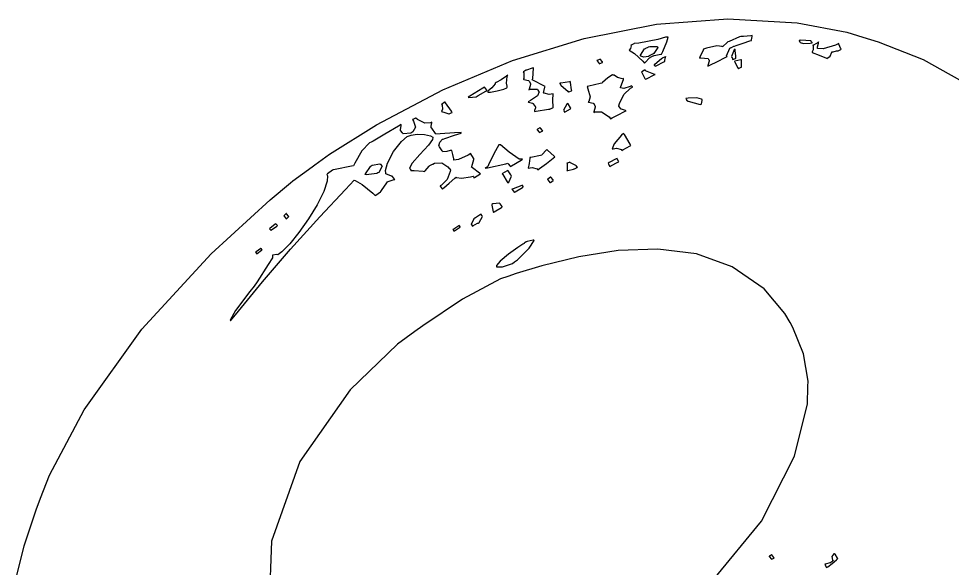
# Model space of a CAD drawing. Extents: x 46 to 308, y 59 to 295.
# Drawn here: x 98.56 to 139.3, y 239.08 to 263.06 of the extents above; entities that cross this region are included whole.
import ezdxf

# ---------------------------------------------------------------- set-up
doc = ezdxf.new("R2010")
doc.units = 0
doc.header["$MEASUREMENT"] = 0

msp = doc.modelspace()

# ---------------------------------------------------------------- linework, layer by layer
at = {"color": 7}
for points in [[(98.2391, 237.771), (98.8081, 240.061), (99.3207, 241.633), (99.5193, 242.146), (99.9049, 243.141), (101.419, 245.988), (103.937, 249.516), (106.969, 252.798), (109.53, 255.159), (110.419, 255.904), (110.419, 255.904), (110.524, 255.984), (110.949, 256.293), (111.372, 256.603), (111.478, 256.682), (112.13, 257.15), (114.176, 258.436), (117.075, 259.964), (120.115, 261.231), (123.238, 262.194), (126.385, 262.818), (129.5, 263.062), (132.523, 262.887), (134.698, 262.475), (135.396, 262.254), (136.065, 262.05), (138.027, 261.284), (140.472, 259.91)], [(128.889, 238.606), (130.977, 241.137), (132.417, 243.979), (132.978, 246.253), (132.997, 247.015), (133.005, 247.245), (132.807, 248.436), (132.344, 249.592), (132.221, 249.803), (131.993, 250.201), (131.083, 251.267), (129.697, 252.24), (128.13, 252.796), (126.449, 253.004), (124.719, 252.939), (123.008, 252.67), (121.382, 252.272), (120.274, 251.936), (119.908, 251.813), (119.59, 251.708), (117.92, 250.826), (116.195, 249.662), (115.852, 249.414), (115.084, 248.863), (113.027, 246.869), (110.824, 243.735), (109.601, 240.257), (109.499, 237.526)]]:
    msp.add_lwpolyline(points, dxfattribs=at)
for points in [[(128.447, 261.725), (128.429, 261.691), (128.287, 261.382), (128.271, 261.338), (128.323, 261.356), (128.64, 261.33), (128.658, 261.302), (128.658, 261.286), (128.694, 261.246), (128.694, 261.232), (128.684, 261.206), (128.632, 261.013), (128.623, 260.985), (128.712, 261.029), (129.046, 261.197), (129.381, 261.364), (129.469, 261.408), (129.451, 261.444), (129.592, 261.771), (129.646, 261.797), (129.662, 261.807), (129.769, 261.859), (129.786, 261.867), (129.865, 261.895), (130.169, 261.991), (130.456, 262.088), (130.528, 262.114), (130.536, 262.141), (130.564, 262.281), (130.564, 262.326), (130.51, 262.318), (130.179, 262.29), (130.069, 262.29), (130.015, 262.264), (129.558, 262.071), (129.505, 262.044), (129.478, 262.027), (129.284, 261.849), (129.257, 261.831), (129.248, 261.849), (129.023, 261.872), (128.57, 261.769), (128.447, 261.725)], [(125.272, 261.902), (125.287, 261.878), (125.262, 261.757), (125.2, 261.691), (125.2, 261.691), (125.2, 261.691), (125.429, 261.541), (125.8, 261.214), (125.871, 261.126), (125.898, 261.153), (126.091, 261.346), (126.118, 261.372), (126.126, 261.382), (126.241, 261.436), (126.258, 261.444), (126.293, 261.454), (126.576, 261.506), (126.611, 261.515), (126.664, 261.63), (126.846, 262.057), (126.894, 262.254), (126.894, 262.254), (126.781, 262.254), (126.445, 262.154), (125.615, 262), (125.413, 261.973), (125.403, 261.965), (125.288, 261.911), (125.272, 261.902)], [(132.608, 262.114), (132.608, 262.097), (132.644, 262.057), (132.644, 262.044), (132.653, 262.027), (132.803, 261.973), (133.094, 261.991), (133.174, 262.008), (133.174, 262.026), (133.138, 262.066), (133.138, 262.078), (133.128, 262.088), (132.687, 262.123), (132.608, 262.114)], [(133.21, 261.902), (133.226, 261.867), (133.218, 261.709), (133.174, 261.621), (133.174, 261.621), (133.174, 261.582), (133.49, 261.466), (133.809, 261.338), (133.809, 261.338), (133.826, 261.33), (133.967, 261.426), (134.038, 261.594), (134.02, 261.621), (134.09, 261.621), (134.249, 261.655), (134.302, 261.655), (134.319, 261.665), (134.434, 261.717), (134.444, 261.725), (134.434, 261.753), (134.346, 261.947), (134.338, 261.973), (134.196, 261.911), (133.667, 261.749), (133.42, 261.758), (133.42, 261.761), (133.42, 261.833), (133.456, 261.991), (133.456, 262.044), (133.438, 262.027), (133.244, 261.911), (133.21, 261.902)], [(125.906, 261.761), (125.924, 261.771), (126.03, 261.823), (126.048, 261.831), (126.1, 261.849), (126.417, 261.849), (126.435, 261.831), (126.453, 261.805), (126.276, 261.542), (126.224, 261.515), (126.214, 261.506), (126.1, 261.454), (126.082, 261.444), (126.038, 261.418), (125.834, 261.378), (125.703, 261.426), (125.695, 261.444), (125.685, 261.47), (125.87, 261.745), (125.906, 261.761)], [(129.682, 261.372), (129.69, 261.364), (129.716, 261.293), (129.716, 261.268), (129.725, 261.277), (129.84, 261.33), (129.858, 261.338), (129.858, 261.436), (129.822, 261.654), (129.822, 261.725), (129.778, 261.709), (129.664, 261.408), (129.682, 261.372)], [(123.789, 261.232), (123.797, 261.215), (123.886, 261.101), (123.895, 261.092), (123.912, 261.101), (124.027, 261.153), (124.037, 261.162), (124.027, 261.18), (123.939, 261.294), (123.931, 261.302), (123.931, 261.302), (123.807, 261.241), (123.789, 261.232)], [(126.294, 261.056), (126.294, 261.039), (126.33, 260.999), (126.33, 260.985), (126.375, 261.003), (126.709, 261.18), (126.753, 261.196), (126.753, 261.25), (126.788, 261.37), (126.788, 261.408), (126.778, 261.4), (126.664, 261.348), (126.647, 261.338), (126.611, 261.304), (126.321, 261.065), (126.294, 261.056)], [(129.786, 261.196), (129.804, 261.162), (129.945, 260.915), (129.963, 260.879), (129.971, 260.889), (130.087, 260.941), (130.105, 260.949), (130.095, 260.967), (130.095, 261.233), (130.105, 261.268), (130.069, 261.259), (129.813, 261.206), (129.786, 261.196)], [(120.58, 260.739), (120.606, 260.704), (120.596, 260.438), (120.58, 260.42), (120.606, 260.412), (120.799, 260.36), (120.826, 260.35), (120.835, 260.333), (120.887, 260.227), (120.897, 260.21), (120.887, 260.183), (120.835, 259.989), (120.826, 259.961), (120.879, 259.989), (121.197, 259.989), (121.215, 259.961), (121.215, 259.945), (121.249, 259.905), (121.249, 259.891), (121.266, 259.866), (121.192, 259.702), (120.887, 259.486), (120.79, 259.432), (120.808, 259.424), (120.985, 259.372), (121.003, 259.362), (121.011, 259.345), (121.099, 259.231), (121.109, 259.221), (121.109, 259.169), (121.073, 259.049), (121.073, 259.009), (121.143, 259.019), (121.682, 259.107), (121.744, 259.115), (121.752, 259.125), (121.867, 259.177), (121.885, 259.185), (121.875, 259.203), (121.871, 259.512), (121.885, 259.785), (121.885, 259.785), (121.885, 259.785), (121.713, 259.755), (121.488, 259.813), (121.462, 259.857), (121.47, 259.883), (121.522, 260.077), (121.532, 260.103), (121.478, 260.131), (121.019, 260.36), (120.967, 260.386), (120.993, 260.456), (121.019, 260.897), (121.003, 260.915), (120.967, 260.907), (120.712, 260.818), (120.686, 260.809), (120.676, 260.8), (120.588, 260.748), (120.58, 260.739)], [(125.729, 260.739), (125.747, 260.712), (125.888, 260.456), (125.906, 260.42), (125.95, 260.438), (126.286, 260.616), (126.33, 260.633), (126.268, 260.642), (125.914, 260.792), (125.906, 260.809), (125.862, 260.809), (125.747, 260.748), (125.729, 260.739)], [(119.345, 260.244), (119.357, 260.225), (119.211, 260.037), (119.027, 259.902), (119.027, 259.857), (119.027, 259.857), (119.154, 259.861), (119.436, 259.909), (119.725, 259.985), (119.864, 260.041), (119.874, 260.067), (119.874, 260.114), (119.852, 260.254), (119.882, 260.536), (119.908, 260.597), (119.847, 260.552), (119.612, 260.394), (119.397, 260.271), (119.345, 260.244)], [(122.167, 260.244), (122.167, 260.227), (122.202, 260.187), (122.202, 260.174), (122.236, 260.148), (122.519, 259.892), (122.554, 259.857), (122.572, 259.866), (122.687, 259.919), (122.696, 259.927), (122.687, 259.963), (122.634, 260.28), (122.626, 260.314), (122.59, 260.306), (122.22, 260.254), (122.167, 260.244)], [(123.366, 260.103), (123.401, 260.007), (123.489, 259.65), (123.436, 259.45), (123.402, 259.432), (123.428, 259.424), (123.621, 259.372), (123.649, 259.362), (123.657, 259.345), (123.709, 259.239), (123.719, 259.221), (123.709, 259.195), (123.657, 259.001), (123.649, 258.975), (123.701, 259.001), (123.992, 258.993), (124.318, 258.772), (124.39, 258.692), (124.46, 258.728), (124.724, 258.869), (124.988, 259.011), (125.06, 259.045), (125.042, 259.055), (124.865, 259.107), (124.847, 259.115), (124.838, 259.133), (124.751, 259.248), (124.743, 259.256), (124.769, 259.354), (124.962, 259.755), (125.262, 260.033), (125.342, 260.067), (125.342, 260.085), (125.306, 260.125), (125.306, 260.138), (125.235, 260.103), (124.966, 260.011), (124.82, 260.044), (124.813, 260.067), (124.83, 260.103), (124.944, 260.412), (124.954, 260.456), (124.909, 260.43), (124.685, 260.488), (124.541, 260.597), (124.495, 260.597), (124.477, 260.606), (124.26, 260.474), (124.027, 260.271), (124.001, 260.244), (123.939, 260.236), (123.436, 260.121), (123.366, 260.103)], [(118.181, 259.644), (118.207, 259.628), (118.525, 259.654), (118.569, 259.68), (118.613, 259.707), (118.948, 259.901), (118.992, 259.927), (118.982, 259.945), (118.894, 260.059), (118.886, 260.067), (118.814, 260.023), (118.251, 259.68), (118.181, 259.644)], [(127.67, 259.574), (127.678, 259.566), (127.706, 259.52), (127.706, 259.504), (127.766, 259.46), (128.297, 259.31), (128.341, 259.328), (128.349, 259.345), (128.375, 259.49), (128.375, 259.538), (128.357, 259.556), (128.155, 259.61), (127.776, 259.592), (127.67, 259.574)], [(117.016, 259.328), (117.042, 259.293), (117.055, 259.115), (117.016, 259.009), (117.016, 259.009), (117.016, 259.009), (117.161, 258.971), (117.325, 258.913), (117.335, 258.903), (117.343, 258.913), (117.457, 258.966), (117.475, 258.975), (117.447, 259.019), (117.192, 259.388), (117.158, 259.432), (117.148, 259.424), (117.033, 259.337), (117.016, 259.328)], [(122.344, 259.045), (122.352, 259.037), (122.378, 258.991), (122.378, 258.975), (122.404, 258.993), (122.633, 259.133), (122.66, 259.151), (122.642, 259.177), (122.537, 259.345), (122.52, 259.362), (122.484, 259.328), (122.334, 259.063), (122.344, 259.045)], [(113.171, 256.646), (113.083, 256.629), (112.378, 256.487), (112.29, 256.469), (112.262, 256.453), (112.033, 256.285), (112.007, 256.257), (112.043, 256.211), (112.03, 255.975), (111.873, 255.514), (111.581, 254.943), (111.204, 254.327), (110.79, 253.734), (110.389, 253.232), (110.049, 252.887), (109.874, 252.761), (109.82, 252.765), (109.82, 252.765), (109.644, 252.739), (109.644, 252.729), (109.644, 252.632), (109.449, 252.338), (108.972, 251.584), (108.832, 251.39), (108.656, 251.161), (108.029, 250.328), (107.792, 249.9), (107.81, 249.873), (108.152, 250.3), (109.197, 251.572), (110.428, 253.008), (111.697, 254.412), (112.825, 255.614), (113.206, 256.01), (113.24, 256.002), (113.545, 255.822), (114.008, 255.447), (114.124, 255.341), (114.15, 255.359), (114.343, 255.501), (114.37, 255.517), (114.396, 255.561), (114.625, 255.896), (114.653, 255.94), (114.687, 255.95), (114.943, 256.038), (114.97, 256.046), (114.96, 256.064), (114.873, 256.179), (114.865, 256.187), (114.829, 256.197), (114.583, 256.296), (114.583, 256.329), (114.566, 256.431), (114.657, 256.756), (114.922, 257.259), (115.272, 257.703), (115.511, 257.918), (115.605, 257.951), (115.682, 257.984), (115.943, 258.025), (116.275, 258.009), (116.528, 257.947), (116.629, 257.897), (116.629, 257.881), (116.619, 257.794), (116.439, 257.547), (116.068, 257.14), (115.729, 256.76), (115.617, 256.54), (115.641, 256.505), (115.649, 256.497), (115.675, 256.45), (115.675, 256.433), (115.825, 256.433), (116.214, 256.409), (116.276, 256.399), (116.302, 256.427), (116.469, 256.62), (116.487, 256.646), (116.495, 256.655), (116.611, 256.708), (116.629, 256.716), (116.699, 256.752), (117.02, 256.774), (117.29, 256.602), (117.335, 256.54), (117.343, 256.532), (117.395, 256.479), (117.405, 256.469), (117.395, 256.391), (117.253, 256.051), (117.007, 255.8), (116.946, 255.764), (116.954, 255.747), (117.042, 255.633), (117.052, 255.623), (117.113, 255.677), (117.351, 255.888), (117.589, 256.1), (117.651, 256.153), (117.668, 256.135), (117.876, 256.104), (118.277, 256.161), (118.393, 256.187), (118.401, 256.179), (118.427, 256.133), (118.427, 256.117), (118.453, 256.135), (118.682, 256.276), (118.71, 256.293), (118.674, 256.321), (118.365, 256.55), (118.321, 256.576), (118.329, 256.611), (118.418, 256.919), (118.427, 256.963), (118.409, 256.981), (118.295, 257.158), (118.287, 257.175), (118.181, 257.105), (117.756, 256.916), (117.545, 256.892), (117.545, 256.892), (117.545, 256.953), (117.505, 257.131), (117.456, 257.315), (117.439, 257.315), (117.39, 257.315), (117.245, 257.259), (117.069, 257.256), (117.052, 257.281), (117.034, 257.299), (116.918, 257.476), (116.91, 257.492), (116.9, 257.52), (116.932, 257.678), (117.051, 257.802), (117.086, 257.81), (117.157, 257.838), (117.58, 257.978), (117.864, 258.065), (117.864, 258.093), (117.864, 258.093), (117.581, 258.084), (116.946, 258.039), (116.769, 258.021), (116.751, 258.049), (116.584, 258.277), (116.557, 258.304), (116.557, 258.366), (116.584, 258.524), (116.593, 258.55), (116.549, 258.524), (116.279, 258.507), (115.958, 258.666), (115.888, 258.727), (115.878, 258.718), (115.763, 258.666), (115.747, 258.656), (115.791, 258.596), (115.874, 258.335), (115.763, 258.129), (115.711, 258.093), (115.667, 258.066), (115.34, 258.031), (115.322, 258.057), (115.313, 258.075), (115.226, 258.189), (115.218, 258.197), (115.226, 258.225), (115.252, 258.39), (115.252, 258.446), (115.128, 258.367), (114.533, 258.018), (114.026, 257.722), (113.947, 257.668), (113.876, 257.642), (113.532, 257.291), (113.224, 256.762), (113.171, 256.646)], [(121.179, 258.233), (121.187, 258.217), (121.275, 258.111), (121.285, 258.093), (121.293, 258.102), (121.408, 258.155), (121.426, 258.163), (121.416, 258.181), (121.328, 258.287), (121.32, 258.304), (121.302, 258.295), (121.196, 258.243), (121.179, 258.233)], [(124.46, 257.387), (124.506, 257.387), (124.645, 257.405), (124.856, 257.351), (124.883, 257.315), (124.927, 257.343), (125.236, 257.511), (125.272, 257.528), (125.236, 257.581), (124.988, 258.005), (124.954, 258.057), (124.856, 257.978), (124.547, 257.604), (124.46, 257.387), (124.46, 257.387)], [(118.922, 256.54), (119.018, 256.558), (119.811, 256.735), (119.908, 256.752), (119.917, 256.735), (120.005, 256.62), (120.015, 256.61), (120.067, 256.646), (120.49, 256.894), (120.544, 256.928), (120.396, 256.928), (119.957, 257.233), (119.59, 257.555), (119.556, 257.564), (119.509, 257.564), (119.371, 257.299), (119.089, 256.752), (119.027, 256.61), (119.017, 256.602), (118.93, 256.55), (118.922, 256.54)], [(120.862, 256.999), (120.87, 256.982), (120.839, 256.744), (120.79, 256.54), (120.79, 256.54), (120.79, 256.54), (120.963, 256.571), (121.187, 256.514), (121.215, 256.469), (121.293, 256.523), (121.597, 256.74), (121.883, 256.973), (121.955, 257.035), (121.919, 257.061), (121.637, 257.317), (121.602, 257.351), (121.575, 257.325), (121.408, 257.132), (121.392, 257.105), (121.329, 257.096), (120.906, 257.008), (120.862, 256.999)], [(113.947, 256.646), (113.991, 256.673), (114.318, 256.734), (114.336, 256.716), (114.344, 256.708), (114.396, 256.655), (114.406, 256.646), (114.423, 256.62), (114.274, 256.355), (114.23, 256.329), (114.194, 256.303), (113.725, 256.249), (113.665, 256.257), (113.691, 256.293), (113.92, 256.611), (113.947, 256.646)], [(122.484, 256.752), (122.493, 256.735), (122.493, 256.469), (122.484, 256.433), (122.519, 256.443), (122.775, 256.497), (122.803, 256.505), (122.811, 256.515), (122.925, 256.567), (122.943, 256.576), (122.934, 256.585), (122.907, 256.631), (122.907, 256.646), (122.871, 256.655), (122.634, 256.778), (122.626, 256.786), (122.608, 256.796), (122.501, 256.762), (122.484, 256.752)], [(124.284, 256.752), (124.292, 256.735), (124.345, 256.628), (124.354, 256.61), (124.398, 256.638), (124.707, 256.806), (124.743, 256.822), (124.733, 256.84), (124.679, 256.946), (124.671, 256.963), (124.635, 256.946), (124.328, 256.78), (124.284, 256.752)], [(119.662, 256.293), (119.688, 256.258), (119.882, 255.948), (119.908, 255.904), (119.953, 255.932), (120.067, 256.197), (120.051, 256.223), (120.033, 256.25), (119.926, 256.417), (119.908, 256.433), (119.882, 256.417), (119.678, 256.303), (119.662, 256.293)], [(120.085, 255.623), (120.093, 255.606), (120.182, 255.491), (120.191, 255.481), (120.226, 255.509), (120.544, 255.702), (120.58, 255.728), (120.57, 255.738), (120.544, 255.785), (120.544, 255.8), (120.516, 255.782), (120.137, 255.633), (120.085, 255.623)], [(121.638, 256.046), (121.646, 256.03), (121.734, 255.914), (121.744, 255.904), (121.761, 255.914), (121.875, 256.002), (121.885, 256.01), (121.875, 256.028), (121.787, 256.144), (121.779, 256.153), (121.769, 256.144), (121.655, 256.056), (121.638, 256.046)], [(119.203, 254.952), (119.211, 254.918), (119.265, 254.635), (119.275, 254.599), (119.309, 254.627), (119.626, 254.82), (119.662, 254.846), (119.652, 254.864), (119.564, 254.98), (119.556, 254.988), (119.546, 255.006), (119.247, 254.98), (119.203, 254.952)], [(110.137, 254.459), (110.145, 254.442), (110.234, 254.335), (110.243, 254.317), (110.251, 254.327), (110.339, 254.415), (110.349, 254.423), (110.339, 254.441), (110.251, 254.547), (110.243, 254.565), (110.234, 254.557), (110.145, 254.468), (110.137, 254.459)], [(118.321, 254.07), (118.329, 254.062), (118.357, 254.017), (118.357, 254), (118.383, 254.018), (118.576, 254.132), (118.604, 254.14), (118.648, 254.168), (118.797, 254.433), (118.78, 254.459), (118.77, 254.468), (118.746, 254.514), (118.746, 254.529), (118.718, 254.513), (118.489, 254.371), (118.463, 254.353), (118.427, 254.327), (118.311, 254.088), (118.321, 254.07)], [(109.502, 253.894), (109.51, 253.886), (109.564, 253.833), (109.573, 253.824), (109.6, 253.842), (109.828, 254.01), (109.854, 254.036), (109.845, 254.046), (109.793, 254.098), (109.784, 254.106), (109.757, 254.09), (109.528, 253.912), (109.502, 253.894)], [(117.511, 253.86), (117.519, 253.851), (117.545, 253.804), (117.545, 253.788), (117.571, 253.806), (117.8, 253.948), (117.828, 253.964), (117.818, 253.974), (117.792, 254.021), (117.792, 254.036), (117.766, 254.018), (117.545, 253.877), (117.511, 253.86)], [(119.415, 252.236), (119.415, 252.236), (119.67, 252.236), (120.103, 252.386), (120.191, 252.448), (120.332, 252.546), (120.839, 253.044), (121.047, 253.384), (121.039, 253.401), (121.003, 253.392), (120.755, 253.34), (120.72, 253.33), (120.711, 253.322), (120.622, 253.268), (120.614, 253.258), (120.56, 253.224), (120.337, 253.075), (119.935, 252.787), (119.572, 252.481), (119.415, 252.298), (119.415, 252.236)], [(108.902, 252.871), (108.911, 252.863), (108.938, 252.817), (108.938, 252.801), (108.964, 252.819), (109.157, 252.96), (109.185, 252.978), (109.175, 252.987), (109.149, 253.033), (109.149, 253.048), (109.123, 253.031), (108.928, 252.889), (108.902, 252.871)], [(131.304, 239.606), (131.312, 239.59), (131.4, 239.484), (131.41, 239.466), (131.418, 239.475), (131.506, 239.528), (131.516, 239.536), (131.506, 239.554), (131.418, 239.66), (131.41, 239.677), (131.4, 239.668), (131.327, 239.606), (131.304, 239.606)], [(134.092, 239.396), (134.082, 239.387), (133.993, 239.334), (133.985, 239.324), (133.958, 239.316), (133.765, 239.263), (133.739, 239.254), (133.747, 239.237), (133.799, 239.131), (133.809, 239.113), (133.861, 239.149), (134.056, 239.294), (134.249, 239.456), (134.302, 239.5), (134.284, 239.528), (134.178, 239.696), (134.162, 239.713), (134.126, 239.704), (134.034, 239.594), (134.064, 239.431), (134.092, 239.396)]]:
    msp.add_lwpolyline(points, close=True, dxfattribs=at)

doc.saveas('drawing.dxf')
